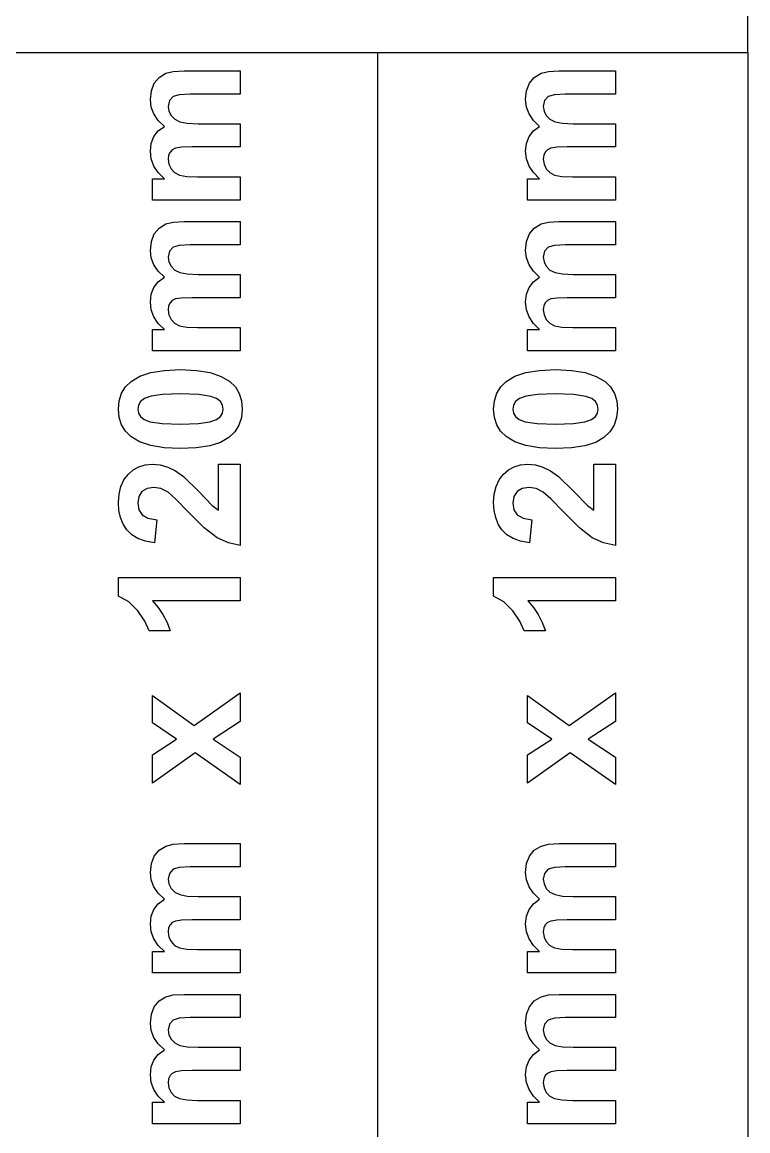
# Model space of a CAD drawing. Header units: metres. Extents: x 298 to 6408, y -126 to 1371.
# Drawn here: x 5653.1 to 5888.3, y 379.8 to 739.1 of the extents above; entities that cross this region are included whole.
import ezdxf

# ---------------------------------------------------------------- set-up
doc = ezdxf.new("R2010")
doc.units = ezdxf.units.M

msp = doc.modelspace()

# ---------------------------------------------------------------- linework, layer by layer
at = {"layer": '734mm x 120mm'}
for p, q in [((5697.5, 721.24), (5699.67, 722.59)), ((5699.67, 722.59), (5702.05, 723.17)), ((5702.05, 723.17), (5705.57, 723.36)), ((5705.57, 723.36), (5723.78, 723.36)), ((5723.78, 723.36), (5723.78, 715.83)), ((5819.11, 721.24), (5821.28, 722.59)), ((5821.28, 722.59), (5823.66, 723.17)), ((5823.66, 723.17), (5827.18, 723.36)), ((5827.18, 723.36), (5845.39, 723.36)), ((5845.39, 723.36), (5845.39, 715.83)), ((5694.97, 716.93), (5695.92, 719.34)), ((5695.92, 719.34), (5697.5, 721.24)), ((5816.58, 716.93), (5817.53, 719.34)), ((5817.53, 719.34), (5819.11, 721.24)), ((5694.65, 714.03), (5694.97, 716.93)), ((5702.03, 715.05), (5700.82, 713.72)), ((5704.01, 715.63), (5702.03, 715.05)), ((5707.5, 715.83), (5704.01, 715.63)), ((5723.78, 715.83), (5707.5, 715.83)), ((5816.26, 714.03), (5816.58, 716.93)), ((5823.64, 715.05), (5822.43, 713.72)), ((5825.62, 715.63), (5823.64, 715.05)), ((5829.11, 715.83), (5825.62, 715.63)), ((5845.39, 715.83), (5829.11, 715.83)), ((5694.93, 711.63), (5694.65, 714.03)), ((5695.78, 709.39), (5694.93, 711.63)), ((5700.82, 713.72), (5700.42, 711.83)), ((5700.42, 711.83), (5700.66, 710.29)), ((5816.54, 711.63), (5816.26, 714.03)), ((5817.39, 709.39), (5816.54, 711.63)), ((5822.43, 713.72), (5822.03, 711.83)), ((5822.03, 711.83), (5822.27, 710.29)), ((5697.19, 707.29), (5695.78, 709.39)), ((5700.66, 710.29), (5701.38, 708.85)), ((5701.38, 708.85), (5702.57, 707.65)), ((5818.8, 707.29), (5817.39, 709.39)), ((5822.27, 710.29), (5822.99, 708.85)), ((5822.99, 708.85), (5824.18, 707.65)), ((5699.18, 705.34), (5697.19, 707.29)), ((5697.19, 703.87), (5699.18, 705.34)), ((5702.57, 707.65), (5704.21, 706.84)), ((5704.21, 706.84), (5706.62, 706.38)), ((5706.62, 706.38), (5710.1, 706.22)), ((5710.1, 706.22), (5723.78, 706.22)), ((5723.78, 706.22), (5723.78, 698.68)), ((5820.79, 705.34), (5818.8, 707.29)), ((5818.8, 703.87), (5820.79, 705.34)), ((5824.18, 707.65), (5825.82, 706.84)), ((5825.82, 706.84), (5828.23, 706.38)), ((5828.23, 706.38), (5831.71, 706.22)), ((5831.71, 706.22), (5845.39, 706.22)), ((5845.39, 706.22), (5845.39, 698.68)), ((5694.93, 699.84), (5695.78, 702.04)), ((5695.78, 702.04), (5697.19, 703.87)), ((5816.54, 699.84), (5817.39, 702.04)), ((5817.39, 702.04), (5818.8, 703.87)), ((5694.65, 697.29), (5694.93, 699.84)), ((5694.93, 694.8), (5694.65, 697.29)), ((5701.75, 697.77), (5701.01, 697.03)), ((5702.8, 698.28), (5701.75, 697.77)), ((5704.75, 698.58), (5702.8, 698.28)), ((5708.17, 698.68), (5704.75, 698.58)), ((5723.78, 698.68), (5708.17, 698.68)), ((5816.26, 697.29), (5816.54, 699.84)), ((5816.54, 694.8), (5816.26, 697.29)), ((5823.36, 697.77), (5822.62, 697.03)), ((5824.41, 698.28), (5823.36, 697.77)), ((5826.36, 698.58), (5824.41, 698.28)), ((5829.78, 698.68), (5826.36, 698.58)), ((5845.39, 698.68), (5829.78, 698.68)), ((5695.78, 692.49), (5694.93, 694.8)), ((5700.56, 696.04), (5700.42, 694.74)), ((5700.42, 694.74), (5700.65, 693.08)), ((5701.01, 697.03), (5700.56, 696.04)), ((5817.39, 692.49), (5816.54, 694.8)), ((5822.17, 696.04), (5822.03, 694.74)), ((5822.03, 694.74), (5822.26, 693.08)), ((5822.62, 697.03), (5822.17, 696.04)), ((5697.2, 690.36), (5695.78, 692.49)), ((5699.18, 688.41), (5697.2, 690.36)), ((5700.65, 693.08), (5701.36, 691.6)), ((5701.36, 691.6), (5702.5, 690.4)), ((5702.5, 690.4), (5704.07, 689.6)), ((5818.81, 690.36), (5817.39, 692.49)), ((5820.79, 688.41), (5818.81, 690.36)), ((5822.26, 693.08), (5822.97, 691.6)), ((5822.97, 691.6), (5824.11, 690.4)), ((5824.11, 690.4), (5825.68, 689.6)), ((5695.29, 681.46), (5695.29, 688.41)), ((5695.29, 688.41), (5699.18, 688.41)), ((5704.07, 689.6), (5706.42, 689.15)), ((5706.42, 689.15), (5709.94, 689)), ((5709.94, 689), (5723.78, 689)), ((5723.78, 689), (5723.78, 681.46)), ((5816.9, 681.46), (5816.9, 688.41)), ((5816.9, 688.41), (5820.79, 688.41)), ((5825.68, 689.6), (5828.03, 689.15)), ((5828.03, 689.15), (5831.55, 689)), ((5831.55, 689), (5845.39, 689)), ((5845.39, 689), (5845.39, 681.46)), ((5723.78, 681.46), (5695.29, 681.46)), ((5845.39, 681.46), (5816.9, 681.46)), ((5695.92, 670.49), (5697.5, 672.39)), ((5697.5, 672.39), (5699.67, 673.73)), ((5699.67, 673.73), (5702.05, 674.32)), ((5702.05, 674.32), (5705.57, 674.51)), ((5705.57, 674.51), (5723.78, 674.51)), ((5723.78, 674.51), (5723.78, 666.97)), ((5817.53, 670.49), (5819.11, 672.39)), ((5819.11, 672.39), (5821.28, 673.73)), ((5821.28, 673.73), (5823.66, 674.32)), ((5823.66, 674.32), (5827.18, 674.51)), ((5827.18, 674.51), (5845.39, 674.51)), ((5845.39, 674.51), (5845.39, 666.97)), ((5694.97, 668.07), (5695.92, 670.49)), ((5816.58, 668.07), (5817.53, 670.49)), ((5694.65, 665.18), (5694.97, 668.07)), ((5694.93, 662.78), (5694.65, 665.18)), ((5700.82, 664.87), (5700.42, 662.98)), ((5702.03, 666.19), (5700.82, 664.87)), ((5704.01, 666.78), (5702.03, 666.19)), ((5707.5, 666.97), (5704.01, 666.78)), ((5723.78, 666.97), (5707.5, 666.97)), ((5816.26, 665.18), (5816.58, 668.07)), ((5816.54, 662.78), (5816.26, 665.18)), ((5822.43, 664.87), (5822.03, 662.98)), ((5823.64, 666.19), (5822.43, 664.87)), ((5825.62, 666.78), (5823.64, 666.19)), ((5829.11, 666.97), (5825.62, 666.78)), ((5845.39, 666.97), (5829.11, 666.97)), ((5695.78, 660.53), (5694.93, 662.78)), ((5700.42, 662.98), (5700.66, 661.44)), ((5700.66, 661.44), (5701.38, 660)), ((5817.39, 660.53), (5816.54, 662.78)), ((5822.03, 662.98), (5822.27, 661.44)), ((5822.27, 661.44), (5822.99, 660)), ((5697.19, 658.44), (5695.78, 660.53)), ((5699.18, 656.48), (5697.19, 658.44)), ((5701.38, 660), (5702.57, 658.8)), ((5702.57, 658.8), (5704.21, 657.99)), ((5704.21, 657.99), (5706.62, 657.52)), ((5818.8, 658.44), (5817.39, 660.53)), ((5820.79, 656.48), (5818.8, 658.44)), ((5822.99, 660), (5824.18, 658.8)), ((5824.18, 658.8), (5825.82, 657.99)), ((5825.82, 657.99), (5828.23, 657.52)), ((5695.78, 653.18), (5697.19, 655.01)), ((5697.19, 655.01), (5699.18, 656.48)), ((5706.62, 657.52), (5710.1, 657.37)), ((5710.1, 657.37), (5723.78, 657.37)), ((5723.78, 657.37), (5723.78, 649.83)), ((5817.39, 653.18), (5818.8, 655.01)), ((5818.8, 655.01), (5820.79, 656.48)), ((5828.23, 657.52), (5831.71, 657.37)), ((5831.71, 657.37), (5845.39, 657.37)), ((5845.39, 657.37), (5845.39, 649.83)), ((5694.65, 648.44), (5694.93, 650.99)), ((5694.93, 650.99), (5695.78, 653.18)), ((5816.26, 648.44), (5816.54, 650.99)), ((5816.54, 650.99), (5817.39, 653.18)), ((5694.93, 645.95), (5694.65, 648.44)), ((5700.56, 647.18), (5700.42, 645.89)), ((5701.01, 648.18), (5700.56, 647.18)), ((5701.75, 648.91), (5701.01, 648.18)), ((5702.8, 649.43), (5701.75, 648.91)), ((5704.75, 649.73), (5702.8, 649.43)), ((5708.17, 649.83), (5704.75, 649.73)), ((5723.78, 649.83), (5708.17, 649.83)), ((5816.54, 645.95), (5816.26, 648.44)), ((5822.17, 647.18), (5822.03, 645.89)), ((5822.62, 648.18), (5822.17, 647.18)), ((5823.36, 648.91), (5822.62, 648.18)), ((5824.41, 649.43), (5823.36, 648.91)), ((5826.36, 649.73), (5824.41, 649.43)), ((5829.78, 649.83), (5826.36, 649.73)), ((5845.39, 649.83), (5829.78, 649.83)), ((5695.78, 643.64), (5694.93, 645.95)), ((5697.2, 641.51), (5695.78, 643.64)), ((5700.42, 645.89), (5700.65, 644.23)), ((5700.65, 644.23), (5701.36, 642.75)), ((5817.39, 643.64), (5816.54, 645.95)), ((5818.81, 641.51), (5817.39, 643.64)), ((5822.03, 645.89), (5822.26, 644.23)), ((5822.26, 644.23), (5822.97, 642.75)), ((5699.18, 639.56), (5697.2, 641.51)), ((5701.36, 642.75), (5702.5, 641.55)), ((5702.5, 641.55), (5704.07, 640.75)), ((5704.07, 640.75), (5706.42, 640.3)), ((5706.42, 640.3), (5709.94, 640.15)), ((5709.94, 640.15), (5723.78, 640.15)), ((5723.78, 640.15), (5723.78, 632.61)), ((5820.79, 639.56), (5818.81, 641.51)), ((5822.97, 642.75), (5824.11, 641.55)), ((5824.11, 641.55), (5825.68, 640.75)), ((5825.68, 640.75), (5828.03, 640.3)), ((5828.03, 640.3), (5831.55, 640.15)), ((5831.55, 640.15), (5845.39, 640.15)), ((5845.39, 640.15), (5845.39, 632.61)), ((5695.29, 632.61), (5695.29, 639.56)), ((5695.29, 639.56), (5699.18, 639.56)), ((5816.9, 632.61), (5816.9, 639.56)), ((5816.9, 639.56), (5820.79, 639.56)), ((5723.78, 632.61), (5695.29, 632.61)), ((5845.39, 632.61), (5816.9, 632.61)), ((5691.18, 624.36), (5694.79, 625.56)), ((5694.79, 625.56), (5699.19, 626.28)), ((5699.19, 626.28), (5704.39, 626.52)), ((5704.39, 626.52), (5709.57, 626.28)), ((5709.57, 626.28), (5713.98, 625.55)), ((5713.98, 625.55), (5717.6, 624.34)), ((5812.79, 624.36), (5816.4, 625.56)), ((5816.4, 625.56), (5820.8, 626.28)), ((5820.8, 626.28), (5826, 626.52)), ((5826, 626.52), (5831.18, 626.28)), ((5831.18, 626.28), (5835.59, 625.55)), ((5835.59, 625.55), (5839.21, 624.34)), ((5686.59, 620.91), (5688.37, 622.68)), ((5688.37, 622.68), (5691.18, 624.36)), ((5717.6, 624.34), (5720.43, 622.65)), ((5720.43, 622.65), (5722.19, 620.9)), ((5808.2, 620.91), (5809.98, 622.68)), ((5809.98, 622.68), (5812.79, 624.36)), ((5839.21, 624.34), (5842.04, 622.65)), ((5842.04, 622.65), (5843.8, 620.9)), ((5684.55, 616.45), (5685.31, 618.84)), ((5685.31, 618.84), (5686.59, 620.91)), ((5698.55, 618.46), (5694.88, 617.93)), ((5704.39, 618.63), (5698.55, 618.46)), ((5710.3, 618.44), (5704.39, 618.63)), ((5714.21, 617.85), (5710.3, 618.44)), ((5722.19, 620.9), (5723.45, 618.83)), ((5723.45, 618.83), (5724.2, 616.45)), ((5806.16, 616.45), (5806.92, 618.84)), ((5806.92, 618.84), (5808.2, 620.91)), ((5820.16, 618.46), (5816.49, 617.93)), ((5826, 618.63), (5820.16, 618.46)), ((5831.91, 618.44), (5826, 618.63)), ((5835.82, 617.85), (5831.91, 618.44)), ((5843.8, 620.9), (5845.06, 618.83)), ((5845.06, 618.83), (5845.81, 616.45)), ((5684.29, 613.75), (5684.55, 616.45)), ((5690.76, 615.04), (5690.54, 613.75)), ((5691.42, 616.17), (5690.76, 615.04)), ((5692.72, 617.14), (5691.42, 616.17)), ((5694.88, 617.93), (5692.72, 617.14)), ((5716.11, 617.14), (5714.21, 617.85)), ((5717.33, 616.19), (5716.11, 617.14)), ((5717.99, 615.04), (5717.33, 616.19)), ((5718.2, 613.75), (5717.99, 615.04)), ((5724.2, 616.45), (5724.45, 613.75)), ((5805.9, 613.75), (5806.16, 616.45)), ((5812.37, 615.04), (5812.15, 613.75)), ((5813.03, 616.17), (5812.37, 615.04)), ((5814.33, 617.14), (5813.03, 616.17)), ((5816.49, 617.93), (5814.33, 617.14)), ((5837.72, 617.14), (5835.82, 617.85)), ((5838.94, 616.19), (5837.72, 617.14)), ((5839.6, 615.04), (5838.94, 616.19)), ((5839.81, 613.75), (5839.6, 615.04)), ((5845.81, 616.45), (5846.06, 613.75)), ((5684.54, 611.05), (5684.29, 613.75)), ((5685.3, 608.66), (5684.54, 611.05)), ((5690.54, 613.75), (5690.76, 612.45)), ((5690.76, 612.45), (5691.42, 611.31)), ((5691.42, 611.31), (5692.63, 610.35)), ((5716.05, 610.35), (5717.34, 611.32)), ((5717.34, 611.32), (5717.99, 612.46)), ((5717.99, 612.46), (5718.2, 613.75)), ((5724.18, 611.02), (5723.35, 608.56)), ((5724.45, 613.75), (5724.18, 611.02)), ((5806.15, 611.05), (5805.9, 613.75)), ((5806.91, 608.66), (5806.15, 611.05)), ((5812.15, 613.75), (5812.37, 612.45)), ((5812.37, 612.45), (5813.03, 611.31)), ((5813.03, 611.31), (5814.24, 610.35)), ((5837.66, 610.35), (5838.95, 611.32)), ((5838.95, 611.32), (5839.6, 612.46)), ((5839.6, 612.46), (5839.81, 613.75)), ((5845.79, 611.02), (5844.96, 608.56)), ((5846.06, 613.75), (5845.79, 611.02)), ((5686.56, 606.59), (5685.3, 608.66)), ((5692.63, 610.35), (5694.54, 609.64)), ((5694.54, 609.64), (5698.46, 609.06)), ((5698.46, 609.06), (5704.39, 608.86)), ((5704.39, 608.86), (5710.23, 609.04)), ((5710.23, 609.04), (5713.9, 609.56)), ((5713.9, 609.56), (5716.05, 610.35)), ((5723.35, 608.56), (5721.97, 606.39)), ((5808.17, 606.59), (5806.91, 608.66)), ((5814.24, 610.35), (5816.15, 609.64)), ((5816.15, 609.64), (5820.07, 609.06)), ((5820.07, 609.06), (5826, 608.86)), ((5826, 608.86), (5831.84, 609.04)), ((5831.84, 609.04), (5835.51, 609.56)), ((5835.51, 609.56), (5837.66, 610.35)), ((5844.96, 608.56), (5843.58, 606.39)), ((5688.32, 604.84), (5686.56, 606.59)), ((5691.15, 603.15), (5688.32, 604.84)), ((5720.04, 604.49), (5717.4, 602.95)), ((5721.97, 606.39), (5720.04, 604.49)), ((5809.93, 604.84), (5808.17, 606.59)), ((5812.76, 603.15), (5809.93, 604.84)), ((5841.65, 604.49), (5839.01, 602.95)), ((5843.58, 606.39), (5841.65, 604.49)), ((5694.76, 601.94), (5691.15, 603.15)), ((5699.14, 601.22), (5694.76, 601.94)), ((5704.31, 600.98), (5699.14, 601.22)), ((5709.54, 601.2), (5704.31, 600.98)), ((5713.9, 601.86), (5709.54, 601.2)), ((5717.4, 602.95), (5713.9, 601.86)), ((5816.37, 601.94), (5812.76, 603.15)), ((5820.75, 601.22), (5816.37, 601.94)), ((5825.92, 600.98), (5820.75, 601.22)), ((5831.15, 601.2), (5825.92, 600.98)), ((5835.51, 601.86), (5831.15, 601.2)), ((5839.01, 602.95), (5835.51, 601.86)), ((5687.43, 592.58), (5689.1, 594.04)), ((5689.1, 594.04), (5690.95, 595.07)), ((5690.95, 595.07), (5693, 595.7)), ((5693, 595.7), (5695.24, 595.91)), ((5695.24, 595.91), (5697.83, 595.67)), ((5697.83, 595.67), (5700.3, 594.95)), ((5700.3, 594.95), (5702.75, 593.72)), ((5702.75, 593.72), (5705.33, 591.94)), ((5716.78, 595.91), (5723.78, 595.91)), ((5716.78, 580.94), (5716.78, 595.91)), ((5723.78, 595.91), (5723.78, 569.48)), ((5809.04, 592.58), (5810.71, 594.04)), ((5810.71, 594.04), (5812.56, 595.07)), ((5812.56, 595.07), (5814.61, 595.7)), ((5814.61, 595.7), (5816.85, 595.91)), ((5816.85, 595.91), (5819.44, 595.67)), ((5819.44, 595.67), (5821.91, 594.95)), ((5821.91, 594.95), (5824.36, 593.72)), ((5824.36, 593.72), (5826.94, 591.94)), ((5838.39, 595.91), (5845.39, 595.91)), ((5838.39, 580.94), (5838.39, 595.91)), ((5845.39, 595.91), (5845.39, 569.48)), ((5685.08, 588.63), (5686.06, 590.76)), ((5686.06, 590.76), (5687.43, 592.58)), ((5705.33, 591.94), (5710.34, 587)), ((5806.69, 588.63), (5807.67, 590.76)), ((5807.67, 590.76), (5809.04, 592.58)), ((5826.94, 591.94), (5831.95, 587)), ((5684.29, 583.43), (5684.49, 586.19)), ((5684.49, 586.19), (5685.08, 588.63)), ((5691.9, 586.99), (5690.88, 585.37)), ((5693.55, 588), (5691.9, 586.99)), ((5695.78, 588.34), (5693.55, 588)), ((5698.07, 587.95), (5695.78, 588.34)), ((5700.39, 586.79), (5698.07, 587.95)), ((5702.84, 584.65), (5700.39, 586.79)), ((5710.34, 587), (5714.69, 582.48)), ((5805.9, 583.43), (5806.1, 586.19)), ((5806.1, 586.19), (5806.69, 588.63)), ((5813.51, 586.99), (5812.49, 585.37)), ((5815.16, 588), (5813.51, 586.99)), ((5817.39, 588.34), (5815.16, 588)), ((5819.68, 587.95), (5817.39, 588.34)), ((5822, 586.79), (5819.68, 587.95)), ((5824.45, 584.65), (5822, 586.79)), ((5831.95, 587), (5836.3, 582.48)), ((5684.46, 580.89), (5684.29, 583.43)), ((5690.88, 585.37), (5690.54, 583.24)), ((5690.54, 583.24), (5690.9, 581.12)), ((5706.83, 580.53), (5702.84, 584.65)), ((5714.69, 582.48), (5716.78, 580.94)), ((5806.07, 580.89), (5805.9, 583.43)), ((5812.49, 585.37), (5812.15, 583.24)), ((5812.15, 583.24), (5812.51, 581.12)), ((5828.44, 580.53), (5824.45, 584.65)), ((5836.3, 582.48), (5838.39, 580.94)), ((5684.97, 578.56), (5684.46, 580.89)), ((5685.82, 576.46), (5684.97, 578.56)), ((5690.9, 581.12), (5691.97, 579.49)), ((5691.97, 579.49), (5693.86, 578.39)), ((5712.12, 575.25), (5706.83, 580.53)), ((5806.58, 578.56), (5806.07, 580.89)), ((5807.43, 576.46), (5806.58, 578.56)), ((5812.51, 581.12), (5813.58, 579.49)), ((5813.58, 579.49), (5815.47, 578.39)), ((5833.73, 575.25), (5828.44, 580.53)), ((5687, 574.58), (5685.82, 576.46)), ((5693.86, 578.39), (5696.69, 577.88)), ((5696.69, 577.88), (5695.94, 570.37)), ((5716.26, 572.06), (5712.12, 575.25)), ((5808.61, 574.58), (5807.43, 576.46)), ((5815.47, 578.39), (5818.3, 577.88)), ((5818.3, 577.88), (5817.55, 570.37)), ((5837.87, 572.06), (5833.73, 575.25)), ((5688.58, 572.99), (5687, 574.58)), ((5690.59, 571.75), (5688.58, 572.99)), ((5693.04, 570.88), (5690.59, 571.75)), ((5719.92, 570.34), (5716.26, 572.06)), ((5810.19, 572.99), (5808.61, 574.58)), ((5812.2, 571.75), (5810.19, 572.99)), ((5814.65, 570.88), (5812.2, 571.75)), ((5841.53, 570.34), (5837.87, 572.06)), ((5695.94, 570.37), (5693.04, 570.88)), ((5723.78, 569.48), (5719.92, 570.34)), ((5817.55, 570.37), (5814.65, 570.88)), ((5845.39, 569.48), (5841.53, 570.34)), ((5684.29, 553.06), (5684.29, 559.18)), ((5684.29, 559.18), (5723.78, 559.18)), ((5723.78, 559.18), (5723.78, 551.64)), ((5805.9, 553.06), (5805.9, 559.18)), ((5805.9, 559.18), (5845.39, 559.18)), ((5845.39, 559.18), (5845.39, 551.64)), ((5687.66, 551.23), (5684.29, 553.06)), ((5690.58, 548.31), (5687.66, 551.23)), ((5723.78, 551.64), (5695.37, 551.64)), ((5695.37, 551.64), (5697.18, 549.48)), ((5809.27, 551.23), (5805.9, 553.06)), ((5812.19, 548.31), (5809.27, 551.23)), ((5845.39, 551.64), (5816.98, 551.64)), ((5816.98, 551.64), (5818.79, 549.48)), ((5692.85, 544.98), (5690.58, 548.31)), ((5697.18, 549.48), (5698.73, 547.14)), ((5698.73, 547.14), (5700.04, 544.61)), ((5814.46, 544.98), (5812.19, 548.31)), ((5818.79, 549.48), (5820.34, 547.14)), ((5820.34, 547.14), (5821.65, 544.61)), ((5694.25, 541.9), (5692.85, 544.98)), ((5700.04, 544.61), (5701.09, 541.9)), ((5815.86, 541.9), (5814.46, 544.98)), ((5821.65, 544.61), (5822.7, 541.9)), ((5701.09, 541.9), (5694.25, 541.9)), ((5822.7, 541.9), (5815.86, 541.9)), ((5708.79, 511.24), (5723.78, 521.78)), ((5723.78, 521.78), (5723.78, 512.53)), ((5830.4, 511.24), (5845.39, 521.78)), ((5845.39, 521.78), (5845.39, 512.53)), ((5695.29, 512.04), (5695.29, 520.9)), ((5695.29, 520.9), (5708.79, 511.24)), ((5816.9, 512.04), (5816.9, 520.9)), ((5816.9, 520.9), (5830.4, 511.24)), ((5703.13, 506.73), (5695.29, 512.04)), ((5723.78, 512.53), (5714.96, 506.73)), ((5824.74, 506.73), (5816.9, 512.04)), ((5845.39, 512.53), (5836.57, 506.73)), ((5695.29, 501.69), (5703.13, 506.73)), ((5714.96, 506.73), (5723.78, 500.88)), ((5816.9, 501.69), (5824.74, 506.73)), ((5836.57, 506.73), (5845.39, 500.88)), ((5709.11, 502.33), (5695.29, 492.49)), ((5695.29, 492.49), (5695.29, 501.69)), ((5723.78, 492.06), (5709.11, 502.33)), ((5723.78, 500.88), (5723.78, 492.06)), ((5830.72, 502.33), (5816.9, 492.49)), ((5816.9, 492.49), (5816.9, 501.69)), ((5845.39, 492.06), (5830.72, 502.33)), ((5845.39, 500.88), (5845.39, 492.06)), ((5695.92, 468.88), (5697.5, 470.78)), ((5697.5, 470.78), (5699.67, 472.12)), ((5699.67, 472.12), (5702.05, 472.71)), ((5702.05, 472.71), (5705.57, 472.9)), ((5705.57, 472.9), (5723.78, 472.9)), ((5723.78, 472.9), (5723.78, 465.36)), ((5817.53, 468.88), (5819.11, 470.78)), ((5819.11, 470.78), (5821.28, 472.12)), ((5821.28, 472.12), (5823.66, 472.71)), ((5823.66, 472.71), (5827.18, 472.9)), ((5827.18, 472.9), (5845.39, 472.9)), ((5845.39, 472.9), (5845.39, 465.36)), ((5694.97, 466.46), (5695.92, 468.88)), ((5816.58, 466.46), (5817.53, 468.88)), ((5694.65, 463.57), (5694.97, 466.46)), ((5694.93, 461.17), (5694.65, 463.57)), ((5702.03, 464.59), (5700.82, 463.26)), ((5704.01, 465.17), (5702.03, 464.59)), ((5707.5, 465.36), (5704.01, 465.17)), ((5723.78, 465.36), (5707.5, 465.36)), ((5816.26, 463.57), (5816.58, 466.46)), ((5816.54, 461.17), (5816.26, 463.57)), ((5823.64, 464.59), (5822.43, 463.26)), ((5825.62, 465.17), (5823.64, 464.59)), ((5829.11, 465.36), (5825.62, 465.17)), ((5845.39, 465.36), (5829.11, 465.36)), ((5695.78, 458.92), (5694.93, 461.17)), ((5700.82, 463.26), (5700.42, 461.37)), ((5700.42, 461.37), (5700.66, 459.83)), ((5817.39, 458.92), (5816.54, 461.17)), ((5822.43, 463.26), (5822.03, 461.37)), ((5822.03, 461.37), (5822.27, 459.83)), ((5697.19, 456.83), (5695.78, 458.92)), ((5699.18, 454.87), (5697.19, 456.83)), ((5700.66, 459.83), (5701.38, 458.39)), ((5701.38, 458.39), (5702.57, 457.19)), ((5702.57, 457.19), (5704.21, 456.38)), ((5704.21, 456.38), (5706.62, 455.91)), ((5818.8, 456.83), (5817.39, 458.92)), ((5820.79, 454.87), (5818.8, 456.83)), ((5822.27, 459.83), (5822.99, 458.39)), ((5822.99, 458.39), (5824.18, 457.19)), ((5824.18, 457.19), (5825.82, 456.38)), ((5825.82, 456.38), (5828.23, 455.91)), ((5695.78, 451.57), (5697.19, 453.4)), ((5697.19, 453.4), (5699.18, 454.87)), ((5706.62, 455.91), (5710.1, 455.76)), ((5710.1, 455.76), (5723.78, 455.76)), ((5723.78, 455.76), (5723.78, 448.22)), ((5817.39, 451.57), (5818.8, 453.4)), ((5818.8, 453.4), (5820.79, 454.87)), ((5828.23, 455.91), (5831.71, 455.76)), ((5831.71, 455.76), (5845.39, 455.76)), ((5845.39, 455.76), (5845.39, 448.22)), ((5694.65, 446.83), (5694.93, 449.38)), ((5694.93, 449.38), (5695.78, 451.57)), ((5816.26, 446.83), (5816.54, 449.38)), ((5816.54, 449.38), (5817.39, 451.57)), ((5694.93, 444.34), (5694.65, 446.83)), ((5700.56, 445.57), (5700.42, 444.28)), ((5701.01, 446.57), (5700.56, 445.57)), ((5701.75, 447.3), (5701.01, 446.57)), ((5702.8, 447.82), (5701.75, 447.3)), ((5704.75, 448.12), (5702.8, 447.82)), ((5708.17, 448.22), (5704.75, 448.12)), ((5723.78, 448.22), (5708.17, 448.22)), ((5816.54, 444.34), (5816.26, 446.83)), ((5822.17, 445.57), (5822.03, 444.28)), ((5822.62, 446.57), (5822.17, 445.57)), ((5823.36, 447.3), (5822.62, 446.57)), ((5824.41, 447.82), (5823.36, 447.3)), ((5826.36, 448.12), (5824.41, 447.82)), ((5829.78, 448.22), (5826.36, 448.12)), ((5845.39, 448.22), (5829.78, 448.22)), ((5695.78, 442.03), (5694.93, 444.34)), ((5697.2, 439.9), (5695.78, 442.03)), ((5700.42, 444.28), (5700.65, 442.62)), ((5700.65, 442.62), (5701.36, 441.14)), ((5817.39, 442.03), (5816.54, 444.34)), ((5818.81, 439.9), (5817.39, 442.03)), ((5822.03, 444.28), (5822.26, 442.62)), ((5822.26, 442.62), (5822.97, 441.14)), ((5699.18, 437.95), (5697.2, 439.9)), ((5701.36, 441.14), (5702.5, 439.94)), ((5702.5, 439.94), (5704.07, 439.14)), ((5704.07, 439.14), (5706.42, 438.69)), ((5706.42, 438.69), (5709.94, 438.54)), ((5709.94, 438.54), (5723.78, 438.54)), ((5723.78, 438.54), (5723.78, 431)), ((5820.79, 437.95), (5818.81, 439.9)), ((5822.97, 441.14), (5824.11, 439.94)), ((5824.11, 439.94), (5825.68, 439.14)), ((5825.68, 439.14), (5828.03, 438.69)), ((5828.03, 438.69), (5831.55, 438.54)), ((5831.55, 438.54), (5845.39, 438.54)), ((5845.39, 438.54), (5845.39, 431)), ((5695.29, 431), (5695.29, 437.95)), ((5695.29, 437.95), (5699.18, 437.95)), ((5816.9, 431), (5816.9, 437.95)), ((5816.9, 437.95), (5820.79, 437.95)), ((5723.78, 431), (5695.29, 431)), ((5845.39, 431), (5816.9, 431)), ((5702.05, 423.85), (5705.57, 424.05)), ((5705.57, 424.05), (5723.78, 424.05)), ((5723.78, 424.05), (5723.78, 416.51)), ((5823.66, 423.85), (5827.18, 424.05)), ((5827.18, 424.05), (5845.39, 424.05)), ((5845.39, 424.05), (5845.39, 416.51)), ((5695.92, 420.02), (5697.5, 421.92)), ((5697.5, 421.92), (5699.67, 423.27)), ((5699.67, 423.27), (5702.05, 423.85)), ((5817.53, 420.02), (5819.11, 421.92)), ((5819.11, 421.92), (5821.28, 423.27)), ((5821.28, 423.27), (5823.66, 423.85)), ((5694.65, 414.71), (5694.97, 417.61)), ((5694.97, 417.61), (5695.92, 420.02)), ((5816.26, 414.71), (5816.58, 417.61)), ((5816.58, 417.61), (5817.53, 420.02)), ((5694.93, 412.32), (5694.65, 414.71)), ((5700.82, 414.4), (5700.42, 412.51)), ((5702.03, 415.73), (5700.82, 414.4)), ((5704.01, 416.32), (5702.03, 415.73)), ((5707.5, 416.51), (5704.01, 416.32)), ((5723.78, 416.51), (5707.5, 416.51)), ((5816.54, 412.32), (5816.26, 414.71)), ((5822.43, 414.4), (5822.03, 412.51)), ((5823.64, 415.73), (5822.43, 414.4)), ((5825.62, 416.32), (5823.64, 415.73)), ((5829.11, 416.51), (5825.62, 416.32)), ((5845.39, 416.51), (5829.11, 416.51)), ((5695.78, 410.07), (5694.93, 412.32)), ((5697.19, 407.97), (5695.78, 410.07)), ((5700.42, 412.51), (5700.66, 410.98)), ((5700.66, 410.98), (5701.38, 409.53)), ((5817.39, 410.07), (5816.54, 412.32)), ((5818.8, 407.97), (5817.39, 410.07)), ((5822.03, 412.51), (5822.27, 410.98)), ((5822.27, 410.98), (5822.99, 409.53)), ((5699.18, 406.02), (5697.19, 407.97)), ((5697.19, 404.55), (5699.18, 406.02)), ((5701.38, 409.53), (5702.57, 408.33)), ((5702.57, 408.33), (5704.21, 407.52)), ((5704.21, 407.52), (5706.62, 407.06)), ((5706.62, 407.06), (5710.1, 406.91)), ((5710.1, 406.91), (5723.78, 406.91)), ((5723.78, 406.91), (5723.78, 399.37)), ((5820.79, 406.02), (5818.8, 407.97)), ((5818.8, 404.55), (5820.79, 406.02)), ((5822.99, 409.53), (5824.18, 408.33)), ((5824.18, 408.33), (5825.82, 407.52)), ((5825.82, 407.52), (5828.23, 407.06)), ((5828.23, 407.06), (5831.71, 406.91)), ((5831.71, 406.91), (5845.39, 406.91)), ((5845.39, 406.91), (5845.39, 399.37)), ((5694.93, 400.53), (5695.78, 402.72)), ((5695.78, 402.72), (5697.19, 404.55)), ((5816.54, 400.53), (5817.39, 402.72)), ((5817.39, 402.72), (5818.8, 404.55)), ((5694.65, 397.97), (5694.93, 400.53)), ((5702.8, 398.96), (5701.75, 398.45)), ((5704.75, 399.27), (5702.8, 398.96)), ((5708.17, 399.37), (5704.75, 399.27)), ((5723.78, 399.37), (5708.17, 399.37)), ((5816.26, 397.97), (5816.54, 400.53)), ((5824.41, 398.96), (5823.36, 398.45)), ((5826.36, 399.27), (5824.41, 398.96)), ((5829.78, 399.37), (5826.36, 399.27)), ((5845.39, 399.37), (5829.78, 399.37)), ((5694.93, 395.49), (5694.65, 397.97)), ((5695.78, 393.18), (5694.93, 395.49)), ((5700.56, 396.72), (5700.42, 395.42)), ((5700.42, 395.42), (5700.65, 393.77)), ((5701.01, 397.72), (5700.56, 396.72)), ((5701.75, 398.45), (5701.01, 397.72)), ((5816.54, 395.49), (5816.26, 397.97)), ((5817.39, 393.18), (5816.54, 395.49)), ((5822.17, 396.72), (5822.03, 395.42)), ((5822.03, 395.42), (5822.26, 393.77)), ((5822.62, 397.72), (5822.17, 396.72)), ((5823.36, 398.45), (5822.62, 397.72)), ((5697.2, 391.05), (5695.78, 393.18)), ((5700.65, 393.77), (5701.36, 392.28)), ((5701.36, 392.28), (5702.5, 391.09)), ((5818.81, 391.05), (5817.39, 393.18)), ((5822.26, 393.77), (5822.97, 392.28)), ((5822.97, 392.28), (5824.11, 391.09)), ((5695.29, 382.14), (5695.29, 389.09)), ((5695.29, 389.09), (5699.18, 389.09)), ((5699.18, 389.09), (5697.2, 391.05)), ((5702.5, 391.09), (5704.07, 390.29)), ((5704.07, 390.29), (5706.42, 389.83)), ((5706.42, 389.83), (5709.94, 389.68)), ((5709.94, 389.68), (5723.78, 389.68)), ((5723.78, 389.68), (5723.78, 382.14)), ((5816.9, 382.14), (5816.9, 389.09)), ((5816.9, 389.09), (5820.79, 389.09)), ((5820.79, 389.09), (5818.81, 391.05)), ((5824.11, 391.09), (5825.68, 390.29)), ((5825.68, 390.29), (5828.03, 389.83)), ((5828.03, 389.83), (5831.55, 389.68)), ((5831.55, 389.68), (5845.39, 389.68)), ((5845.39, 389.68), (5845.39, 382.14)), ((5723.78, 382.14), (5695.29, 382.14)), ((5845.39, 382.14), (5816.9, 382.14))]:
    msp.add_line(p, q, dxfattribs=at)
at = {"layer": 'Layer0'}
for p, q in [((5888.32, 729.27), (5888.32, 991.27)), ((5648.32, 729.27), (5768.32, 729.27)), ((5768.32, 729.27), (5888.32, 729.27)), ((5768.32, 729.27), (5768.32, -4.73)), ((5888.32, 729.27), (5888.32, -4.73))]:
    msp.add_line(p, q, dxfattribs=at)

doc.saveas('drawing.dxf')
